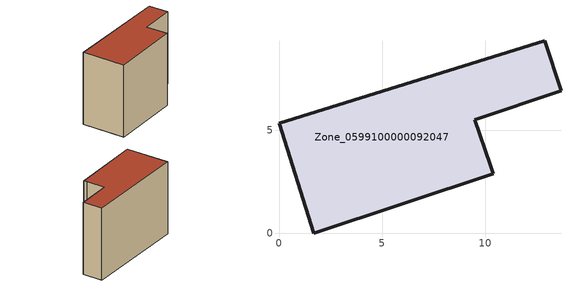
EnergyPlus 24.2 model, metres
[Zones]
Zone_0599100000092047
 floor ground (C_G): 10.38,2.88 1.68,0 0,5.34 12.89,9.32 13.68,6.91 9.49,5.5 10.24,3.32 z0
 wall outside (C_F): 12.89,9.32 0,5.34 1.68,0 10.38,2.88 10.24,3.32 9.49,5.5 13.68,6.91 12.89,9.32 z0:9.4
 roof outside (C_R): 1.68,0 10.38,2.88 10.24,3.32 9.49,5.5 13.68,6.91 12.89,9.32 0,5.34 z9.4
[BUILDING]
Pand.0599100000092047: North Axis=0; Terrain=City; Loads Convergence Tolerance Value=0.04; Temperature Convergence Tolerance Value=0.4; Solar Distribution=FullExterior; Maximum Number of Warmup Days=25; Minimum Number of Warmup Days=1
[Site:Location]
Rotterdam.The.Hague.AP_ZH_NLD Design_Conditions: Latitude=51.96; Longitude=4.45; Time Zone=1; Elevation=-4.5
[SITE:GROUNDTEMPERATURE:BUILDINGSURFACE]
18, 18, 18, 18, 18, 18, 18, 18, 18, 18, 18, 18
[MATERIAL] Thermal Absorptance=0.9; Solar Absorptance=0.7; Visible Absorptance=0.7
Name | Roughness | Thickness | Conductivity | Density | Specific Heat
G.TI.1946 | MediumSmooth | 0.15 | 1 | 540 | 1210
F.TI.1946 | Rough | 0.3 | 0.857143 | 1920 | 840
R.TI.1946 | MediumRough | 0.2 | 0.1 | 1500 | 1000
[CONSTRUCTION]
C_G: G.TI.1946
C_F: F.TI.1946
C_R: R.TI.1946
[ZONE]
Zone_0599100000092047: Type=1; Multiplier=1; Ceiling Height=Autocalculate; Volume=Autocalculate; Floor Area=autocalculate; Part of Total Floor Area=Yes
[ZONEINFILTRATION:DESIGNFLOWRATE]
Infil_Zone_0599100000092047: Zone or ZoneList or Space or SpaceList=Zone_0599100000092047; Schedule=AlwaysOn; Design Flow Rate Calculation Method=Flow/Area; Flow Rate per Floor Area=0.003; Constant Term Coefficient=1; Temperature Term Coefficient=0; Velocity Term Coefficient=0; Velocity Squared Term Coefficient=0
[HVACTEMPLATE:ZONE:IDEALLOADSAIRSYSTEM]
Zone_0599100000092047: Maximum Heating Supply Air Temperature=50; Minimum Cooling Supply Air Temperature=13; Maximum Heating Supply Air Humidity Ratio=0.0156; Minimum Cooling Supply Air Humidity Ratio=0.0077; Heating Limit=NoLimit; Cooling Limit=NoLimit; Dehumidification Control Type=ConstantSensibleHeatRatio; Cooling Sensible Heat Ratio=0.7; Dehumidification Setpoint=60; Humidification Control Type=None; Humidification Setpoint=30; Outdoor Air Method=None; Outdoor Air Flow Rate per Person=0.00944; Outdoor Air Flow Rate per Zone Floor Area=0; Outdoor Air Flow Rate per Zone=0; Demand Controlled Ventilation Type=None; Outdoor Air Economizer Type=NoEconomizer; Heat Recovery Type=None; Sensible Heat Recovery Effectiveness=0.7; Latent Heat Recovery Effectiveness=0.65
[ZONECONTROL:THERMOSTAT]
ThermostatControl_Zone_0599100000092047: Zone or ZoneList=Zone_0599100000092047; Control Type Schedule=DualSetpointControlType; Control 1=Thermostat_Zone_0599100000092047; Temperature Difference Between Cutout And Setpoint=0
[THERMOSTATSETPOINT:DUALSETPOINT]
Thermostat_Zone_0599100000092047: Heating Setpoint Temperature Schedule=HeatingSetpoint_Zone_0599100000092047; Cooling Setpoint Temperature Schedule=CoolingSetpoint_Zone_0599100000092047
[SCHEDULE:COMPACT]
HeatingSetpoint_Zone_0599100000092047: Through: 12/31, For: AllDays, Until: 24:00, 21
CoolingSetpoint_Zone_0599100000092047: Through: 12/31, For: AllDays, Until: 24:00, 24
DualSetpointControlType: Through: 12/31, For: AllDays, Until: 24:00, 4
AlwaysOn: Through: 12/31, For: AllDays, Until: 24:00, 1
